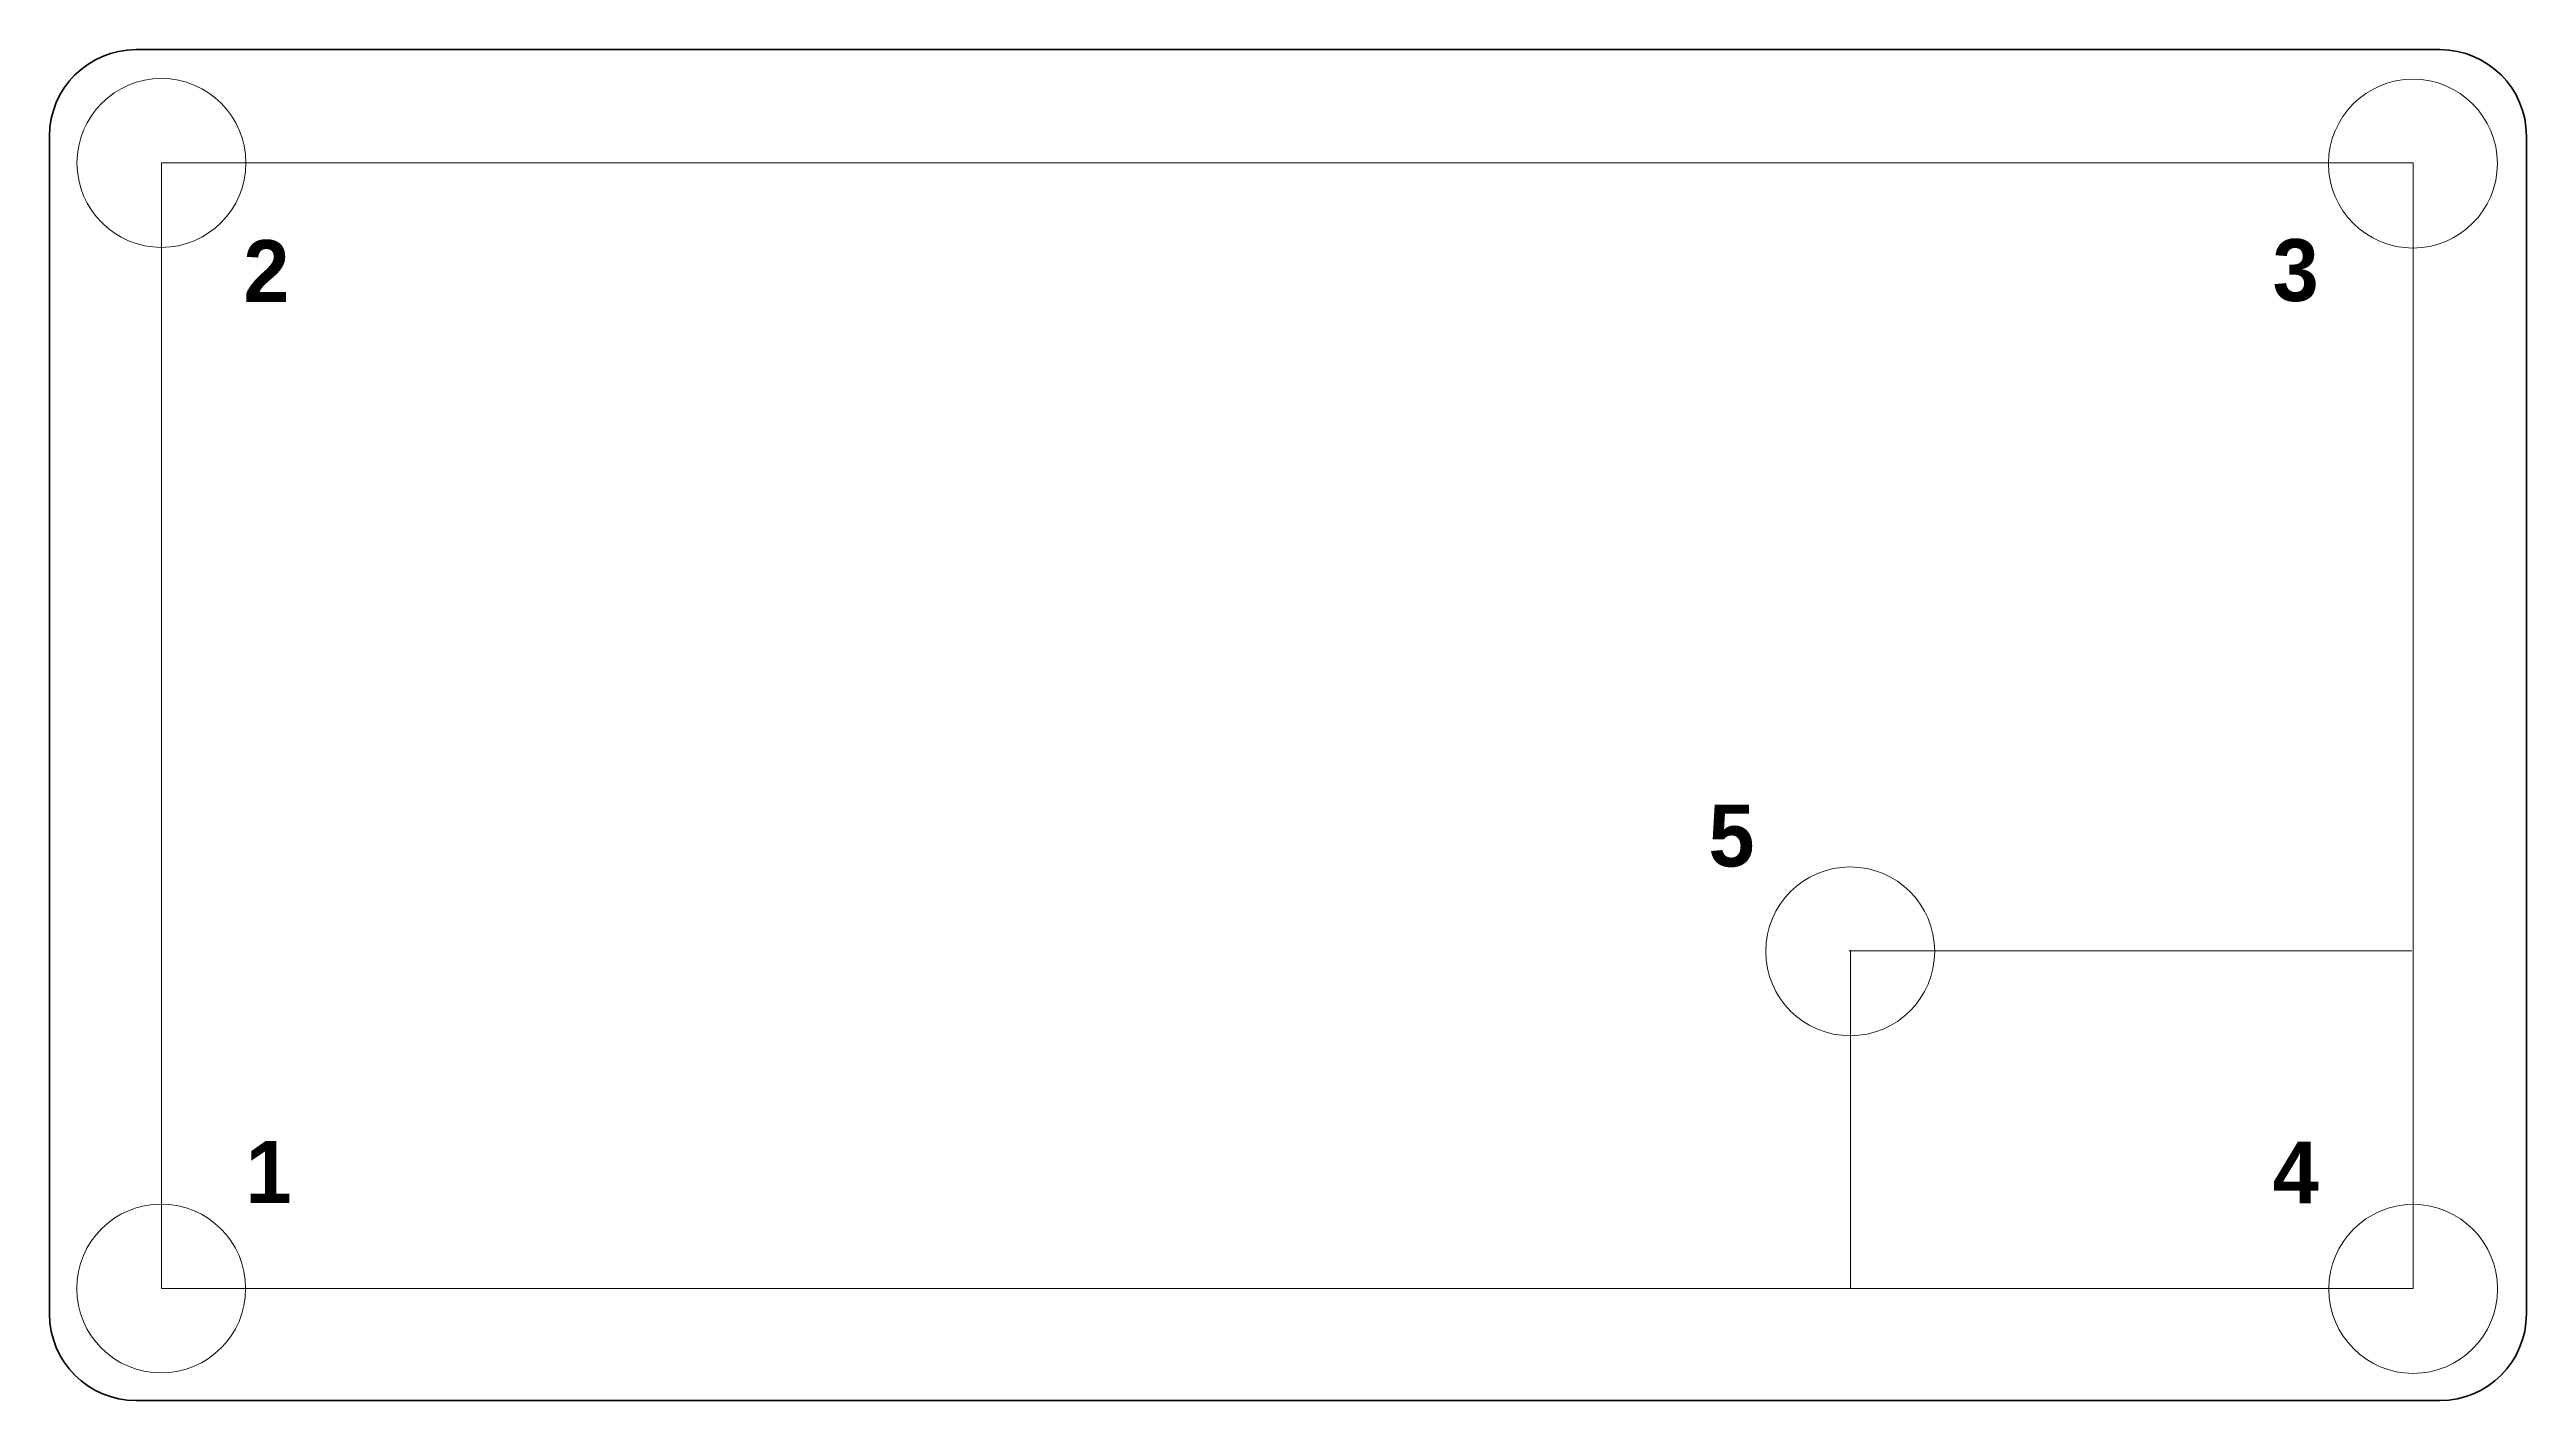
# Model space of a CAD drawing. Header units: millimetres. Extents: x 20 to 240, y -140 to -20.
import ezdxf

# ---------------------------------------------------------------- set-up
doc = ezdxf.new("R2010")
doc.units = ezdxf.units.MM
doc.header["$MEASUREMENT"] = 0
doc.layers.add('Livello 1', color=7, linetype='Continuous', lineweight=0)

msp = doc.modelspace()

# ---------------------------------------------------------------- linework, layer by layer
at = {"layer": 'Livello 1', "color": 250, "lineweight": 18, "true_color": 0x1d1d1b}
for p, q in [((179.9, -99.97), (229.9, -99.97)), ((180.02, -129.9), (180.02, -99.9))]:
    msp.add_line(p, q, dxfattribs=at)
msp.add_lwpolyline([(230.01, -129.96), (30.01, -129.96), (30.01, -29.96), (230.01, -29.96)], close=True, dxfattribs=at)
for centre in [(30.01, -29.98), (229.99, -30.04), (180.01, -100.01), (29.99, -129.96), (230.01, -130)]:
    msp.add_circle(centre, 7.5, dxfattribs=at)
at = {"layer": 'Livello 1', "color": 250, "lineweight": 70, "true_color": 0x1d1d1b}
msp.add_open_spline([(232.39, -139.91), (232.39, -139.91), (27.76, -139.91), (27.76, -139.91), (23.51, -139.91), (20.07, -136.46), (20.07, -132.22), (20.07, -132.22), (20.07, -27.59), (20.07, -27.59), (20.07, -23.35), (23.51, -19.91), (27.76, -19.91), (27.76, -19.91), (232.39, -19.91), (232.39, -19.91), (236.63, -19.91), (240.07, -23.35), (240.07, -27.59), (240.07, -27.59), (240.07, -132.22), (240.07, -132.22), (240.07, -136.46), (236.63, -139.91), (232.39, -139.91)], degree=3, knots=[0, 0, 0, 0, 1, 1, 1, 2, 2, 2, 3, 3, 3, 4, 4, 4, 5, 5, 5, 6, 6, 6, 7, 7, 7, 8, 8, 8, 8], dxfattribs=at)

# ---------------------------------------------------------------- texts
at = {"layer": 'Livello 1', "char_height": 0.2, "attachment_point": 7}
for s, insert in [('\\C250;\\c1776925;\\FRockwell Extra Bold|b1|i0|c1;\\H5.494867;\\W1.000000;2', (37.29, -42.33)), ('\\C250;\\c1776925;\\FRockwell Extra Bold|b1|i0|c1;\\H5.494867;\\W1.000000;3', (217.53, -42.33)), ('\\C250;\\c1776925;\\FRockwell Extra Bold|b1|i0|c1;\\H5.494867;\\W1.000000;5', (167.42, -92.55)), ('\\C250;\\c1776925;\\FRockwell Extra Bold|b1|i0|c1;\\H5.494867;\\W1.000000;1', (37.48, -122.36)), ('\\C250;\\c1776925;\\FRockwell Extra Bold|b1|i0|c1;\\H5.494867;\\W1.000000;4', (217.53, -122.4))]:
    msp.add_mtext(s, dxfattribs=dict(at, insert=insert))

doc.saveas('drawing.dxf')
